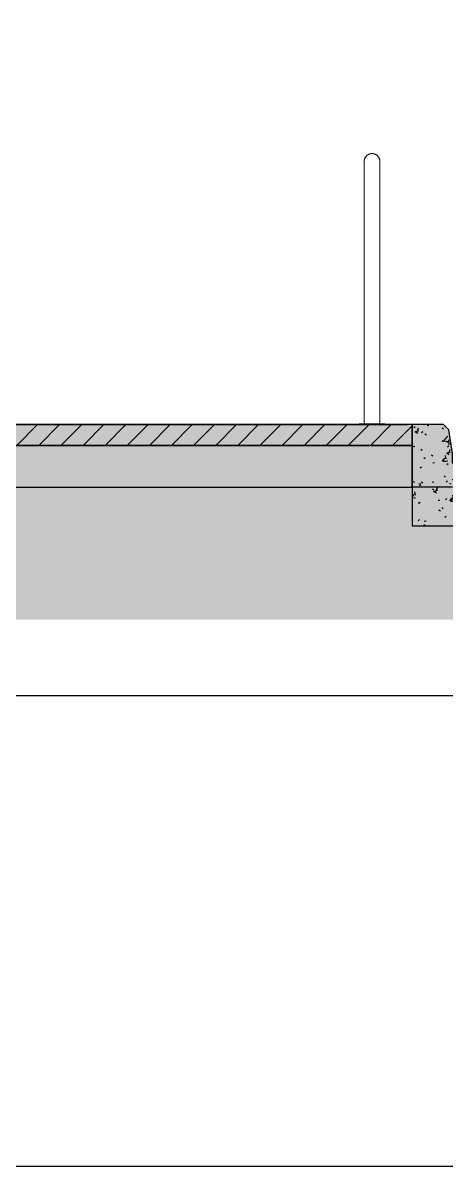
# Model space of a CAD drawing. Header units: millimetres. Extents: x -4391136 to -1798569, y -886572 to -291056.
# Drawn here: x -2351481 to -2349450, y -398298 to -392813 of the extents above; entities that cross this region are included whole.
import ezdxf

# ---------------------------------------------------------------- set-up
doc = ezdxf.new("R2010")
doc.units = ezdxf.units.MM
doc.set_wipeout_variables(frame=1)
for name, color, linetype in [('000 - CONCRETE_COL_CUT_COLOR_1', 7, 'Continuous'), ('000 - CONCRETE_COL_CUT_COLOR_3', 7, 'Continuous'), ('000 - CONCRETE_COL_CUT_COLOR_5', 7, 'Continuous'), ('000 - CONCRETE_COL_HATCH_', 7, 'Continuous'), ('000 - CONCRETE_COL_WIPEOUT_', 7, 'Continuous'), ('000 - CONCRETE_EX_BUILDING_MAIN_COLOR_1', 7, 'Continuous'), ('000 - D I M', 7, 'Continuous'), ('_PP-Dim', 7, 'Continuous')]:
    doc.layers.add(name, color=color, linetype=linetype)
doc.styles.add('FAMELINE_FOR_CKST', font='arial.ttf')
doc.dimstyles.new('FAMELINE-CKST_E-E', dxfattribs={"dimtxt": 0.3, "dimasz": 0.15, "dimexe": 0.1, "dimexo": 0.1, "dimgap": 0.05, "dimtad": 1, "dimzin": 0, "dimdsep": 46, "dimtxsty": 'FAMELINE_FOR_CKST', "dimblk": 'OBLIQUE', "dimblk1": 'OBLIQUE', "dimblk2": 'OBLIQUE', "dimsah": 1, "dimcen": 0.1, "dimdle": 0.1, "dimclrd": 7, "dimclre": 7, "dimclrt": 7, "dimadec": 0, "dimazin": 0, "dimtfac": 1, "dimtix": 1, "dimtmove": 2, "dimatfit": 3, "dimfxl": 1, "dimtolj": 1, "dimtzin": 0, "dimlwd": -1, "dimlwe": -1, "dimarcsym": 0})
pattern_1 = [(50, (-495080.16, 6e-11), (182.18467, -15.939086), [19.05, -209.55]), (355, (-495080.16, 6e-11), (-35.24243, 191.05661), [15.24, -167.64]), (100.451, (-495064.98, -1.33), (146.9425, 175.11669), [16.19, -178.09]), (46.184, (-495080.16, 50.8), (271.07889, -42.04327), [28.575, -314.325]), (96.636, (-495057.57, 47.3), (237.40251, 247.42721), [24.285, -267.135]), (351.184, (-495080.16, 50.8), (237.4046, 247.42512), [22.86, -251.46]), (21, (-495054.76, 38.1), (151.61488, -102.26552), [19.05, -209.55]), (326, (-495054.76, 38.1), (61.80236, 184.18774), [15.24, -167.64]), (71.451, (-495042.13, 29.58), (213.41706, 81.92137), [16.19, -178.09]), (37.5, (-495080.16, 6e-11), (3.088323, 84.555076), [8.382, -157.226, 8.382, -161.798, -168.275]), (37.5, (-495080.16, 6e-11), (3.088323, 84.555076), [-335.788, 8.382, -159.893]), (7.5, (-495080.16, 6e-11), (66.819438, 100.180747), [8.382, -88.646, 8.382, -153.416, -64.135]), (7.5, (-495080.16, 6e-11), (66.819438, 100.180747), [-258.826, 8.382, -55.753]), (327.5, (-495136.805, 6e-11), (135.590488, -5.728913), [8.382, -55.118, 8.382, -189.738, -262.89]), (327.5, (-495136.805, 6e-11), (135.590488, -5.728913), [-261.62, 8.382, -254.508]), (317.5, (-495162.2, 6e-11), (148.128886, 25.42676), [8.382, -74.168, 8.382, -123.19, -186.69]), (317.5, (-495162.2, 6e-11), (148.128886, 25.42676), [-214.122, 8.382, -178.308])]

# ---------------------------------------------------------------- blocks, each defined once
blk = doc.blocks.new('_Oblique')
at = {"color": 7, "linetype": 'ByBlock', "lineweight": -2}
blk.add_line((-0.5, -0.5), (0.5, 0.5), dxfattribs=at)
blk = doc.blocks.new('*D2476')
at = {"layer": '000 - D I M', "color": 7, "transparency": 16777216}
for p, q in [((0, 100020), (0, 99738.7)), ((26525, 100020), (26525, 99738.7)), ((26575, 99788.7), (-50, 99788.7))]:
    blk.add_line(p, q, dxfattribs=at)
at = {"layer": 'Defpoints', "color": 7, "transparency": 16777216}
for p in [(0, 100070), (26525, 100070), (0, 99788.7)]:
    blk.add_point(p, dxfattribs=at)
at = {"layer": '000 - D I M', "color": 7, "transparency": 16777216, "xscale": 75, "yscale": 75, "zscale": 75, "rotation": 180}
blk.add_blockref('_Oblique', (0, 99788.7), dxfattribs=at)
at = {"layer": '000 - D I M', "color": 7, "transparency": 16777216, "xscale": 75, "yscale": 75, "zscale": 75}
blk.add_blockref('_Oblique', (26525, 99788.7), dxfattribs=at)
at = {"layer": '000 - D I M', "color": 7, "transparency": 16777216, "insert": (13262.5, 99890.3), "char_height": 150, "attachment_point": 5, "style": 'FAMELINE_FOR_CKST'}
blk.add_mtext('\\A1;2652500', dxfattribs=at)
blk = doc.blocks.new('*U1826')
at = {"layer": '000 - CONCRETE_COL_HATCH_'}
h = blk.add_hatch(dxfattribs=at)
h.set_pattern_fill('EARTH', scale=0.5, angle=45)
h.set_pattern_definition([(45, (-51429.9847, -845959.6076), (0, 4.49012806), [3.175, -3.175]), (45, (-51430.8266, -845958.7657), (0, 4.49012806), [3.175, -3.175]), (45, (-51431.6685, -845957.9238), (0, 4.49012806), [3.175, -3.175]), (135, (-51431.6685, -845957.3625), (-4.49012806, 0), [3.175, -3.175]), (135, (-51430.8266, -845956.5206), (-4.49012806, 0), [3.175, -3.175]), (135, (-51429.9847, -845955.6787), (-4.49012806, 0), [3.175, -3.175])])
h.paths.add_polyline_path([(0, 0), (11704.1, 0), (11704.1, 451.2), (9960.4, 451.2), (9960.4, 636.2), (-2223.8, 636.2), (-15483.5, 786.2), (-19506.8, 786.2), (-19506.8, 0), (-975.3, 0)])
blk = doc.blocks.new('Railing - MRT Type A-19382752-ENTRANCE 2 - ENLARGE ELEVATION 4')
at = {"layer": '000 - CONCRETE_EX_BUILDING_MAIN_COLOR_1', "color": 7, "lineweight": 9}
for p, q in [((522011.4, 101093.2), (522036.5, 101093.2)), ((522036.5, 101093.2), (522011.4, 101093.2)), ((522011.4, 101093.2), (522011.4, 101090)), ((522011.4, 101090), (522011.4, 101093.2)), ((522011.4, 101093.2), (522036.5, 101093.2)), ((522036.5, 101093.2), (522011.4, 101093.2)), ((522011.4, 101093.2), (522011.4, 101090)), ((522011.4, 101090), (522011.4, 101093.2)), ((522011.4, 101090), (522136.4, 101090)), ((522136.4, 101090), (522011.4, 101090)), ((522011.4, 101090), (522136.4, 101090)), ((522136.4, 101090), (522011.4, 101090)), ((522073.9, 101090), (522073.9, 101090)), ((522073.9, 101090), (522073.9, 101090)), ((522073.9, 101090), (522073.9, 101090)), ((522073.9, 101090), (522073.9, 101090)), ((522111.4, 101093.2), (522136.4, 101093.2)), ((522136.4, 101093.2), (522111.4, 101093.2)), ((522111.4, 101093.2), (522136.4, 101093.2)), ((522136.4, 101093.2), (522111.4, 101093.2)), ((522136.4, 101093.2), (522136.4, 101090)), ((522136.4, 101093.2), (522136.4, 101090)), ((522136.4, 101090), (522136.4, 101093.2)), ((522136.4, 101090), (522136.4, 101093.2))]:
    blk.add_line(p, q, dxfattribs=at)
at = {"layer": '000 - CONCRETE_EX_BUILDING_MAIN_COLOR_1', "color": 7, "lineweight": 9, "flags": 128}
for points in [[(522036.4, 102352.5), (522036.5, 102354), (522036.6, 102355.5), (522036.7, 102357), (522036.9, 102358.5), (522037.2, 102360), (522037.5, 102361.4), (522037.9, 102362.9), (522038.4, 102364.3), (522038.9, 102365.7), (522039.4, 102367.1), (522040, 102368.5), (522040.7, 102369.8), (522041.4, 102371.1), (522042.2, 102372.4), (522043, 102373.7), (522043.9, 102374.9), (522044.8, 102376.1), (522045.8, 102377.2), (522046.8, 102378.3), (522047.8, 102379.4), (522048.9, 102380.4), (522050.1, 102381.4), (522051.2, 102382.3), (522052.4, 102383.2), (522053.7, 102384.1), (522055, 102384.8), (522056.3, 102385.6), (522057.6, 102386.3), (522059, 102386.9), (522060.4, 102387.5), (522061.8, 102388), (522063.2, 102388.4), (522064.6, 102388.8), (522066.1, 102389.2), (522067.6, 102389.5), (522069.1, 102389.7), (522070.5, 102389.8), (522072, 102390), (522073.5, 102390)], [(522036.4, 102351.4), (522036.4, 102350.8), (522036.4, 102350), (522036.4, 102349.2)], [(522036.4, 102349.8), (522036.4, 102350.6), (522036.4, 102351.2)], [(522036.4, 102349.1), (522036.4, 102348.1), (522036.4, 102346.9), (522036.4, 102345.6), (522036.4, 102344.2), (522036.4, 102342.6), (522036.4, 102340.9), (522036.4, 102339.1), (522036.4, 102337.2), (522036.4, 102335.2), (522036.4, 102333), (522036.4, 102330.8), (522036.4, 102328.4), (522036.4, 102326), (522036.4, 102323.4), (522036.4, 102320.8), (522036.4, 102318), (522036.4, 102315.2), (522036.4, 102312.3), (522036.4, 102309.3), (522036.4, 102306.2), (522036.4, 102303.1), (522036.4, 102299.9), (522036.4, 102296.7), (522036.4, 102293.4), (522036.4, 102290.1), (522036.4, 102286.7), (522036.4, 102283.3), (522036.4, 102279.9), (522036.4, 102276.4), (522036.4, 102272.9), (522036.4, 102269.4), (522036.4, 102265.9), (522036.4, 102265)], [(522036.4, 102265), (522036.4, 102268.5), (522036.4, 102272), (522036.4, 102275.5), (522036.4, 102278.9), (522036.4, 102282.4), (522036.4, 102285.8), (522036.4, 102289.2), (522036.4, 102292.5), (522036.4, 102295.8), (522036.4, 102299.1), (522036.4, 102302.3), (522036.4, 102305.4), (522036.4, 102308.5), (522036.4, 102311.5), (522036.4, 102314.4), (522036.4, 102317.3), (522036.4, 102320), (522036.4, 102322.7), (522036.4, 102325.3), (522036.4, 102327.8), (522036.4, 102330.2), (522036.4, 102332.4), (522036.4, 102334.6), (522036.4, 102336.7), (522036.4, 102338.6), (522036.4, 102340.5), (522036.4, 102342.2), (522036.4, 102343.8), (522036.4, 102345.2), (522036.4, 102346.6), (522036.4, 102347.8), (522036.4, 102348.8)], [(522073.9, 102390), (522075.4, 102390), (522076.9, 102389.9), (522078.4, 102389.7), (522079.9, 102389.5), (522081.4, 102389.3), (522082.9, 102388.9), (522084.3, 102388.5), (522085.7, 102388.1), (522087.2, 102387.6), (522088.5, 102387), (522089.9, 102386.4), (522091.3, 102385.8), (522092.6, 102385), (522093.9, 102384.3), (522095.1, 102383.5), (522096.3, 102382.6), (522097.5, 102381.7), (522098.7, 102380.7), (522099.8, 102379.7), (522100.8, 102378.6), (522101.9, 102377.5), (522102.8, 102376.4), (522103.8, 102375.2), (522104.7, 102374), (522105.5, 102372.8), (522106.3, 102371.5), (522107, 102370.2), (522107.7, 102368.8), (522108.3, 102367.5), (522108.9, 102366.1), (522109.4, 102364.7), (522109.9, 102363.3), (522110.3, 102361.8), (522110.6, 102360.3), (522110.9, 102358.9), (522111.1, 102357.4), (522111.3, 102355.9), (522111.4, 102354.4), (522111.4, 102352.9)], [(522111.4, 102351.4), (522111.4, 102350.8), (522111.4, 102350), (522111.4, 102349.2)], [(522111.4, 102349.8), (522111.4, 102350.6), (522111.4, 102351.2)], [(522111.4, 102349.1), (522111.4, 102348.1), (522111.4, 102346.9), (522111.4, 102345.6), (522111.4, 102344.2), (522111.4, 102342.6), (522111.4, 102340.9), (522111.4, 102339.1), (522111.4, 102337.2), (522111.4, 102335.2), (522111.4, 102333), (522111.4, 102330.8), (522111.4, 102328.4), (522111.4, 102326), (522111.4, 102323.4), (522111.4, 102320.8), (522111.4, 102318), (522111.4, 102315.2), (522111.4, 102312.3), (522111.4, 102309.3), (522111.4, 102306.2), (522111.4, 102303.1), (522111.4, 102299.9), (522111.4, 102296.7), (522111.4, 102293.4), (522111.4, 102290.1), (522111.4, 102286.7), (522111.4, 102283.3), (522111.4, 102279.9), (522111.4, 102276.4), (522111.4, 102272.9), (522111.4, 102269.4), (522111.4, 102265.9), (522111.4, 102265)], [(522111.4, 102265), (522111.4, 102268.5), (522111.4, 102272), (522111.4, 102275.5), (522111.4, 102278.9), (522111.4, 102282.4), (522111.4, 102285.8), (522111.4, 102289.2), (522111.4, 102292.5), (522111.4, 102295.8), (522111.4, 102299.1), (522111.4, 102302.3), (522111.4, 102305.4), (522111.4, 102308.5), (522111.4, 102311.5), (522111.4, 102314.4), (522111.4, 102317.3), (522111.4, 102320), (522111.4, 102322.7), (522111.4, 102325.3), (522111.4, 102327.8), (522111.4, 102330.2), (522111.4, 102332.4), (522111.4, 102334.6), (522111.4, 102336.7), (522111.4, 102338.6), (522111.4, 102340.5), (522111.4, 102342.2), (522111.4, 102343.8), (522111.4, 102345.2), (522111.4, 102346.6), (522111.4, 102347.8), (522111.4, 102348.8)]]:
    blk.add_lwpolyline(points, dxfattribs=at)
blk = doc.blocks.new('Railing - 2800 _L_-19382750-ENTRANCE 2 - ENLARGE ELEVATION 4')
at = {"layer": '000 - CONCRETE_EX_BUILDING_MAIN_COLOR_1', "color": 7, "lineweight": 9}
for p, q in [((522011.4, 101093.2), (522036.5, 101093.2)), ((522036.5, 101093.2), (522011.4, 101093.2)), ((522011.4, 101093.2), (522011.4, 101090)), ((522011.4, 101090), (522011.4, 101093.2)), ((522011.4, 101093.2), (522036.5, 101093.2)), ((522036.5, 101093.2), (522011.4, 101093.2)), ((522011.4, 101093.2), (522011.4, 101090)), ((522011.4, 101090), (522011.4, 101093.2)), ((522011.4, 101090), (522136.4, 101090)), ((522136.4, 101090), (522011.4, 101090)), ((522011.4, 101090), (522136.4, 101090)), ((522136.4, 101090), (522011.4, 101090)), ((522073.9, 101090), (522073.9, 101090)), ((522073.9, 101090), (522073.9, 101090)), ((522073.9, 101090), (522073.9, 101090)), ((522073.9, 101090), (522073.9, 101090)), ((522111.4, 101093.2), (522136.4, 101093.2)), ((522136.4, 101093.2), (522111.4, 101093.2)), ((522111.4, 101093.2), (522136.4, 101093.2)), ((522136.4, 101093.2), (522111.4, 101093.2)), ((522136.4, 101093.2), (522136.4, 101090)), ((522136.4, 101093.2), (522136.4, 101090)), ((522136.4, 101090), (522136.4, 101093.2)), ((522136.4, 101090), (522136.4, 101093.2))]:
    blk.add_line(p, q, dxfattribs=at)
at = {"layer": '000 - CONCRETE_EX_BUILDING_MAIN_COLOR_1', "color": 7, "lineweight": 9, "flags": 128}
for points in [[(522036.4, 102352.5), (522036.5, 102354), (522036.6, 102355.5), (522036.7, 102357), (522036.9, 102358.5), (522037.2, 102360), (522037.5, 102361.4), (522037.9, 102362.9), (522038.4, 102364.3), (522038.9, 102365.7), (522039.4, 102367.1), (522040, 102368.5), (522040.7, 102369.8), (522041.4, 102371.1), (522042.2, 102372.4), (522043, 102373.7), (522043.9, 102374.9), (522044.8, 102376.1), (522045.8, 102377.2), (522046.8, 102378.3), (522047.8, 102379.4), (522048.9, 102380.4), (522050.1, 102381.4), (522051.2, 102382.3), (522052.4, 102383.2), (522053.7, 102384.1), (522055, 102384.8), (522056.3, 102385.6), (522057.6, 102386.3), (522059, 102386.9), (522060.4, 102387.5), (522061.8, 102388), (522063.2, 102388.4), (522064.6, 102388.8), (522066.1, 102389.2), (522067.6, 102389.5), (522069.1, 102389.7), (522070.5, 102389.8), (522072, 102390), (522073.5, 102390)], [(522036.4, 102351.4), (522036.4, 102350.8), (522036.4, 102350), (522036.4, 102349.2)], [(522036.4, 102349.8), (522036.4, 102350.6), (522036.4, 102351.2)], [(522036.4, 102349.1), (522036.4, 102348.1), (522036.4, 102346.9), (522036.4, 102345.6), (522036.4, 102344.2), (522036.4, 102342.6), (522036.4, 102340.9), (522036.4, 102339.1), (522036.4, 102337.2), (522036.4, 102335.2), (522036.4, 102333), (522036.4, 102330.8), (522036.4, 102328.4), (522036.4, 102326), (522036.4, 102323.4), (522036.4, 102320.8), (522036.4, 102318), (522036.4, 102315.2), (522036.4, 102312.3), (522036.4, 102309.3), (522036.4, 102306.2), (522036.4, 102303.1), (522036.4, 102299.9), (522036.4, 102296.7), (522036.4, 102293.4), (522036.4, 102290.1), (522036.4, 102286.7), (522036.4, 102283.3), (522036.4, 102279.9), (522036.4, 102276.4), (522036.4, 102272.9), (522036.4, 102269.4), (522036.4, 102265.9), (522036.4, 102265)], [(522036.4, 102265), (522036.4, 102268.5), (522036.4, 102272), (522036.4, 102275.5), (522036.4, 102278.9), (522036.4, 102282.4), (522036.4, 102285.8), (522036.4, 102289.2), (522036.4, 102292.5), (522036.4, 102295.8), (522036.4, 102299.1), (522036.4, 102302.3), (522036.4, 102305.4), (522036.4, 102308.5), (522036.4, 102311.5), (522036.4, 102314.4), (522036.4, 102317.3), (522036.4, 102320), (522036.4, 102322.7), (522036.4, 102325.3), (522036.4, 102327.8), (522036.4, 102330.2), (522036.4, 102332.4), (522036.4, 102334.6), (522036.4, 102336.7), (522036.4, 102338.6), (522036.4, 102340.5), (522036.4, 102342.2), (522036.4, 102343.8), (522036.4, 102345.2), (522036.4, 102346.6), (522036.4, 102347.8), (522036.4, 102348.8)], [(522073.9, 102390), (522075.4, 102390), (522076.9, 102389.9), (522078.4, 102389.7), (522079.9, 102389.5), (522081.4, 102389.3), (522082.9, 102388.9), (522084.3, 102388.5), (522085.7, 102388.1), (522087.2, 102387.6), (522088.5, 102387), (522089.9, 102386.4), (522091.3, 102385.8), (522092.6, 102385), (522093.9, 102384.3), (522095.1, 102383.5), (522096.3, 102382.6), (522097.5, 102381.7), (522098.7, 102380.7), (522099.8, 102379.7), (522100.8, 102378.6), (522101.9, 102377.5), (522102.8, 102376.4), (522103.8, 102375.2), (522104.7, 102374), (522105.5, 102372.8), (522106.3, 102371.5), (522107, 102370.2), (522107.7, 102368.8), (522108.3, 102367.5), (522108.9, 102366.1), (522109.4, 102364.7), (522109.9, 102363.3), (522110.3, 102361.8), (522110.6, 102360.3), (522110.9, 102358.9), (522111.1, 102357.4), (522111.3, 102355.9), (522111.4, 102354.4), (522111.4, 102352.9)], [(522111.4, 102351.4), (522111.4, 102350.8), (522111.4, 102350), (522111.4, 102349.2)], [(522111.4, 102349.8), (522111.4, 102350.6), (522111.4, 102351.2)], [(522111.4, 102349.1), (522111.4, 102348.1), (522111.4, 102346.9), (522111.4, 102345.6), (522111.4, 102344.2), (522111.4, 102342.6), (522111.4, 102340.9), (522111.4, 102339.1), (522111.4, 102337.2), (522111.4, 102335.2), (522111.4, 102333), (522111.4, 102330.8), (522111.4, 102328.4), (522111.4, 102326), (522111.4, 102323.4), (522111.4, 102320.8), (522111.4, 102318), (522111.4, 102315.2), (522111.4, 102312.3), (522111.4, 102309.3), (522111.4, 102306.2), (522111.4, 102303.1), (522111.4, 102299.9), (522111.4, 102296.7), (522111.4, 102293.4), (522111.4, 102290.1), (522111.4, 102286.7), (522111.4, 102283.3), (522111.4, 102279.9), (522111.4, 102276.4), (522111.4, 102272.9), (522111.4, 102269.4), (522111.4, 102265.9), (522111.4, 102265)], [(522111.4, 102265), (522111.4, 102268.5), (522111.4, 102272), (522111.4, 102275.5), (522111.4, 102278.9), (522111.4, 102282.4), (522111.4, 102285.8), (522111.4, 102289.2), (522111.4, 102292.5), (522111.4, 102295.8), (522111.4, 102299.1), (522111.4, 102302.3), (522111.4, 102305.4), (522111.4, 102308.5), (522111.4, 102311.5), (522111.4, 102314.4), (522111.4, 102317.3), (522111.4, 102320), (522111.4, 102322.7), (522111.4, 102325.3), (522111.4, 102327.8), (522111.4, 102330.2), (522111.4, 102332.4), (522111.4, 102334.6), (522111.4, 102336.7), (522111.4, 102338.6), (522111.4, 102340.5), (522111.4, 102342.2), (522111.4, 102343.8), (522111.4, 102345.2), (522111.4, 102346.6), (522111.4, 102347.8), (522111.4, 102348.8)]]:
    blk.add_lwpolyline(points, dxfattribs=at)
blk = doc.blocks.new('Railing - 2800 _L_-V80-ENTRANCE 2 - ENLARGE ELEVATION 4')
at = {"layer": '000 - CONCRETE_EX_BUILDING_MAIN_COLOR_1', "color": 7, "lineweight": 9}
for p, q in [((522036.4, 102265), (522036.4, 101093.2)), ((522111.4, 101093.2), (522111.4, 102265)), ((522011.4, 101093.2), (522036.5, 101093.2)), ((522036.5, 101093.2), (522011.4, 101093.2)), ((522011.4, 101093.2), (522011.4, 101090)), ((522011.4, 101090), (522011.4, 101093.2)), ((522011.4, 101093.2), (522136.4, 101093.2)), ((522036.5, 101093.2), (522011.4, 101093.2)), ((522011.4, 101093.2), (522011.4, 101090)), ((522011.4, 101090), (522011.4, 101093.2)), ((522011.4, 101090), (522136.4, 101090)), ((522136.4, 101090), (522011.4, 101090)), ((522011.4, 101090), (522136.4, 101090)), ((522136.4, 101090), (522011.4, 101090)), ((522073.9, 101090), (522073.9, 101090)), ((522073.9, 101090), (522073.9, 101090)), ((522073.9, 101090), (522073.9, 101090)), ((522073.9, 101090), (522073.9, 101090)), ((522111.4, 101093.2), (522136.4, 101093.2)), ((522136.4, 101093.2), (522111.4, 101093.2)), ((522136.4, 101093.2), (522111.4, 101093.2)), ((522136.4, 101093.2), (522136.4, 101090)), ((522136.4, 101093.2), (522136.4, 101090)), ((522136.4, 101090), (522136.4, 101093.2)), ((522136.4, 101090), (522136.4, 101093.2))]:
    blk.add_line(p, q, dxfattribs=at)
at = {"layer": '000 - CONCRETE_EX_BUILDING_MAIN_COLOR_1', "color": 7, "lineweight": 9, "flags": 128}
for points in [[(522036.4, 102352.5), (522036.5, 102354), (522036.6, 102355.5), (522036.7, 102357), (522036.9, 102358.5), (522037.2, 102360), (522037.5, 102361.4), (522037.9, 102362.9), (522038.4, 102364.3), (522038.9, 102365.7), (522039.4, 102367.1), (522040, 102368.5), (522040.7, 102369.8), (522041.4, 102371.1), (522042.2, 102372.4), (522043, 102373.7), (522043.9, 102374.9), (522044.8, 102376.1), (522045.8, 102377.2), (522046.8, 102378.3), (522047.8, 102379.4), (522048.9, 102380.4), (522050.1, 102381.4), (522051.2, 102382.3), (522052.4, 102383.2), (522053.7, 102384.1), (522055, 102384.8), (522056.3, 102385.6), (522057.6, 102386.3), (522059, 102386.9), (522060.4, 102387.5), (522061.8, 102388), (522063.2, 102388.4), (522064.6, 102388.8), (522066.1, 102389.2), (522067.6, 102389.5), (522069.1, 102389.7), (522070.5, 102389.8), (522072, 102390), (522073.5, 102390)], [(522036.4, 102352.5), (522036.4, 102352.4), (522036.4, 102352.2), (522036.4, 102351.9), (522036.4, 102351.4), (522036.4, 102350.8), (522036.4, 102350), (522036.4, 102349.1), (522036.4, 102348.1), (522036.4, 102346.9), (522036.4, 102345.6), (522036.4, 102344.2), (522036.4, 102342.6), (522036.4, 102340.9), (522036.4, 102339.1), (522036.4, 102337.2), (522036.4, 102335.2), (522036.4, 102333), (522036.4, 102330.8), (522036.4, 102328.4), (522036.4, 102326), (522036.4, 102323.4), (522036.4, 102320.8), (522036.4, 102318), (522036.4, 102315.2), (522036.4, 102312.3), (522036.4, 102309.3), (522036.4, 102306.2), (522036.4, 102303.1), (522036.4, 102299.9), (522036.4, 102296.7), (522036.4, 102293.4), (522036.4, 102290.1), (522036.4, 102286.7), (522036.4, 102283.3), (522036.4, 102279.9), (522036.4, 102276.4), (522036.4, 102272.9), (522036.4, 102269.4), (522036.4, 102265.9), (522036.4, 102265)], [(522036.4, 102265), (522036.4, 102268.5), (522036.4, 102272), (522036.4, 102275.5), (522036.4, 102278.9), (522036.4, 102282.4), (522036.4, 102285.8), (522036.4, 102289.2), (522036.4, 102292.5), (522036.4, 102295.8), (522036.4, 102299.1), (522036.4, 102302.3), (522036.4, 102305.4), (522036.4, 102308.5), (522036.4, 102311.5), (522036.4, 102314.4), (522036.4, 102317.3), (522036.4, 102320), (522036.4, 102322.7), (522036.4, 102325.3), (522036.4, 102327.8), (522036.4, 102330.2), (522036.4, 102332.4), (522036.4, 102334.6), (522036.4, 102336.7), (522036.4, 102338.6), (522036.4, 102340.5), (522036.4, 102342.2), (522036.4, 102343.8), (522036.4, 102345.2), (522036.4, 102346.6), (522036.4, 102347.8), (522036.4, 102348.8), (522036.4, 102349.8), (522036.4, 102350.6), (522036.4, 102351.2)], [(522073.9, 102390), (522075.4, 102390), (522076.9, 102389.9), (522078.4, 102389.7), (522079.9, 102389.5), (522081.4, 102389.3), (522082.9, 102388.9), (522084.3, 102388.5), (522085.7, 102388.1), (522087.2, 102387.6), (522088.5, 102387), (522089.9, 102386.4), (522091.3, 102385.8), (522092.6, 102385), (522093.9, 102384.3), (522095.1, 102383.5), (522096.3, 102382.6), (522097.5, 102381.7), (522098.7, 102380.7), (522099.8, 102379.7), (522100.8, 102378.6), (522101.9, 102377.5), (522102.8, 102376.4), (522103.8, 102375.2), (522104.7, 102374), (522105.5, 102372.8), (522106.3, 102371.5), (522107, 102370.2), (522107.7, 102368.8), (522108.3, 102367.5), (522108.9, 102366.1), (522109.4, 102364.7), (522109.9, 102363.3), (522110.3, 102361.8), (522110.6, 102360.3), (522110.9, 102358.9), (522111.1, 102357.4), (522111.3, 102355.9), (522111.4, 102354.4), (522111.4, 102352.9)], [(522111.4, 102265), (522111.4, 102268.5), (522111.4, 102272), (522111.4, 102275.5), (522111.4, 102278.9), (522111.4, 102282.4), (522111.4, 102285.8), (522111.4, 102289.2), (522111.4, 102292.5), (522111.4, 102295.8), (522111.4, 102299.1), (522111.4, 102302.3), (522111.4, 102305.4), (522111.4, 102308.5), (522111.4, 102311.5), (522111.4, 102314.4), (522111.4, 102317.3), (522111.4, 102320), (522111.4, 102322.7), (522111.4, 102325.3), (522111.4, 102327.8), (522111.4, 102330.2), (522111.4, 102332.4), (522111.4, 102334.6), (522111.4, 102336.7), (522111.4, 102338.6), (522111.4, 102340.5), (522111.4, 102342.2), (522111.4, 102343.8), (522111.4, 102345.2), (522111.4, 102346.6), (522111.4, 102347.8), (522111.4, 102348.8), (522111.4, 102349.8), (522111.4, 102350.6), (522111.4, 102351.2), (522111.4, 102351.8), (522111.4, 102352.1), (522111.4, 102352.4), (522111.4, 102352.5), (522111.4, 102352.5)], [(522111.4, 102351.4), (522111.4, 102350.8), (522111.4, 102350), (522111.4, 102349.2)], [(522111.4, 102349.1), (522111.4, 102348.1), (522111.4, 102346.9), (522111.4, 102345.6), (522111.4, 102344.2), (522111.4, 102342.6), (522111.4, 102340.9), (522111.4, 102339.1), (522111.4, 102337.2), (522111.4, 102335.2), (522111.4, 102333), (522111.4, 102330.8), (522111.4, 102328.4), (522111.4, 102326), (522111.4, 102323.4), (522111.4, 102320.8), (522111.4, 102318), (522111.4, 102315.2), (522111.4, 102312.3), (522111.4, 102309.3), (522111.4, 102306.2), (522111.4, 102303.1), (522111.4, 102299.9), (522111.4, 102296.7), (522111.4, 102293.4), (522111.4, 102290.1), (522111.4, 102286.7), (522111.4, 102283.3), (522111.4, 102279.9), (522111.4, 102276.4), (522111.4, 102272.9), (522111.4, 102269.4), (522111.4, 102265.9), (522111.4, 102265)]]:
    blk.add_lwpolyline(points, dxfattribs=at)
blk = doc.blocks.new('Railing - Railing-19382771-ENTRANCE 2 - ENLARGE ELEVATION 4')
at = {"color": 7}
for name in ['Railing - MRT Type A-19382752-ENTRANCE 2 - ENLARGE ELEVATION 4', 'Railing - 2800 _L_-19382750-ENTRANCE 2 - ENLARGE ELEVATION 4', 'Railing - 2800 _L_-V80-ENTRANCE 2 - ENLARGE ELEVATION 4']:
    blk.add_blockref(name, (0, 0), dxfattribs=at)
blk = doc.blocks.new('*U1830')
at = {"layer": '000 - CONCRETE_COL_HATCH_'}
h = blk.add_hatch(dxfattribs=at)
h.set_pattern_fill('AR-CONC', scale=0.04)
h.set_pattern_definition([(50, (443180.158, -852880.392), (7.28738676, -0.63756342), [0.762, -8.382]), (355, (443180.158, -852880.392), (-1.409736857, 7.64227381), [0.6096, -6.705623367]), (100.4514447, (443180.765, -852880.445), (5.877649884, 7.004710076), [0.64760035, -7.123609784]), (46.1842, (443180.158, -852878.36), (10.843161636, -1.68169312), [1.143, -12.573]), (96.6355576, (443181.061, -852878.5), (9.49616536, 9.89704498), [0.97140093, -10.68542433]), (351.1841512, (443180.158, -852878.36), (9.49616536, 9.89704498), [0.91439868, -10.05838928]), (21, (443181.174, -852878.868), (6.06457565, -4.090607927), [0.762, -8.382]), (326, (443181.174, -852878.868), (2.472081134, 7.367518645), [0.6096, -6.7056]), (71.451445, (443181.679, -852879.209), (8.53665677, 3.276910755), [0.64760035, -7.123597504]), (37.5, (443180.1578, -852880.392), (0.12354413, 3.382201555), [0, -6.62432, 0, -6.8072, 0, -6.731]), (7.5, (443180.1578, -852880.392), (2.6727865, 4.007222993), [0, -3.88112, 0, -6.47192, 0, -2.5654]), (327.5, (443177.892, -852880.392), (5.423623807, -0.22914976), [0, -2.54, 0, -7.9248, 0, -10.5156]), (317.5, (443176.876, -852880.392), (5.925167255, 1.017059641), [0, -3.302, 0, -5.26288, 0, -7.4676])])
h.paths.add_polyline_path([(0, 0), (0, 400), (-300, 400), (-300, 0), (-350, 0), (-350, -200), (2596.4, -200), (15860, -350), (28014.9, -350), (28014.9, -535), (29758.5, -535), (29758.5, -335), (28214.9, -335), (28214.9, -235), (28207.6, -235), (28207.6, -188.6), (28189.9, -75), (28164.9, -50), (28014.9, -50), (28014.9, -150), (15830.7, -150), (2571, 0)])
at = {"layer": '000 - CONCRETE_COL_CUT_COLOR_1', "color": 7, "lineweight": -2}
blk.add_lwpolyline([(2596.4, -200), (15860, -350), (28014.9, -350), (28014.9, -535), (29758.5, -535), (29758.5, -335), (28214.9, -335), (28214.9, -235), (28207.6, -235), (28207.6, -188.6), (28189.9, -75), (28164.9, -50), (28014.9, -50), (28014.9, -150), (15830.7, -150), (2571, 0)], dxfattribs=at)
blk = doc.blocks.new('*U1934')
at = {"layer": '000 - CONCRETE_COL_HATCH_'}
h = blk.add_hatch(dxfattribs=at)
h.set_pattern_fill('ANSI31', scale=0.25)
h.set_pattern_definition([(45, (119004.402, -846056.8266), (-0.5612660076, 0.5612660076), [])])
h.paths.add_polyline_path([(0, 0), (2597, 0), (15860, -150), (28014.9, -150), (28014.9, -50), (26114.9, -50), (15831.8, -50), (2571, 100), (0, 100)])
at = {"layer": '000 - CONCRETE_COL_CUT_COLOR_1', "color": 7}
blk.add_lwpolyline([(2597, 0), (15860, -150), (28014.9, -150), (28014.9, -50), (26114.9, -50), (15831.8, -50), (2571, 100)], dxfattribs=at)
blk = doc.blocks.new('W-1-PP17-ENT2_REV00_20260527-170750_ELEVATION_4_EX')
at = {"layer": '000 - CONCRETE_EX_BUILDING_MAIN_COLOR_1', "lineweight": 9}
h = blk.add_hatch(dxfattribs=at)
h.set_pattern_fill('FP_8', style=0, pattern_type=2)
h.set_pattern_definition([(45, (-495080.16, 6e-11), (-53.033009, 53.033009), [])])
h.paths.add_polyline_path([(23717.9, 100990), (25617.9, 100990), (25617.9, 101090), (23717.9, 101090), (23717.9, 101005.6)])
at = {"layer": '000 - CONCRETE_EX_BUILDING_MAIN_COLOR_1', "color": 7}
for p, q in [((25617.9, 101090), (13435.5, 101090)), ((23688.4, 101090), (25586.2, 101090)), ((25586.2, 101090), (25578.6, 101090)), ((25578.6, 101090), (25586.2, 101090)), ((25617.9, 100990), (25617.9, 101090)), ((25768, 101090), (25617.9, 101090)), ((13434.9, 100990), (25617.9, 100990)), ((25617.9, 100990), (13434.9, 100990)), ((25596.7, 100990), (23696.7, 100990))]:
    blk.add_line(p, q, dxfattribs=at)
at = {"layer": '000 - CONCRETE_EX_BUILDING_MAIN_COLOR_1', "color": 7, "lineweight": 35}
blk.add_line((25596.7, 101090), (23696.7, 101090), dxfattribs=at)
at = {"color": 7}
blk.add_blockref('*U1826', (15657.5, 100153.8), dxfattribs=at)
at = {"layer": '000 - CONCRETE_EX_BUILDING_MAIN_COLOR_1', "color": 7}
blk.add_blockref('Railing - Railing-19382771-ENTRANCE 2 - ENLARGE ELEVATION 4', (-496648.9, 0), dxfattribs=at)
at = {"layer": '000 - CONCRETE_EX_BUILDING_MAIN_COLOR_1', "lineweight": 25}
h = blk.add_hatch(dxfattribs=at)
h.set_pattern_fill('FP_9', style=0, pattern_type=2)
h.set_pattern_definition(pattern_1)
h.paths.add_polyline_path([(15413.7, 100790), (25617.9, 100790), (25617.9, 100990), (13433.8, 100990), (174, 101140), (-2747, 101140), (-2747, 100940), (199.4, 100940), (13463, 100790), (15200, 100790)])
h = blk.add_hatch(dxfattribs=at)
h.set_pattern_fill('FP_9', style=0, pattern_type=2)
h.set_pattern_definition(pattern_1)
h.paths.add_polyline_path([(25617.9, 100791.4), (25810.7, 100791.4), (25810.7, 100951.4), (25792.9, 101065), (25768, 101090), (25617.9, 101090), (25617.9, 100805)])
h = blk.add_hatch(dxfattribs=at)
h.set_pattern_fill('FP_9', style=0, pattern_type=2)
h.set_pattern_definition(pattern_1)
h.paths.add_polyline_path([(25617.9, 100605), (27361.6, 100605), (27361.6, 100805), (25817.9, 100805), (25817.9, 100905), (25810.7, 100905), (25810.7, 100791.4), (25617.9, 100791.4), (25617.9, 100759.4)])
at = {"layer": '000 - CONCRETE_EX_BUILDING_MAIN_COLOR_1', "color": 7}
for p, q in [((25617.9, 101090), (25617.9, 100791.4)), ((25617.9, 100790), (25617.9, 100990)), ((25617.9, 100905), (25617.9, 100605)), ((13433.8, 100790), (25617.9, 100790)), ((25617.9, 100791.4), (25810.7, 100791.4)), ((25617.9, 100605), (27361.6, 100605))]:
    blk.add_line(p, q, dxfattribs=at)
at = {"layer": '000 - CONCRETE_COL_CUT_COLOR_3', "color": 7}
blk.add_blockref('*U1934', (-2397, 101140), dxfattribs=at)
at = {"layer": '000 - CONCRETE_COL_CUT_COLOR_5', "color": 7}
blk.add_blockref('*U1830', (-2397, 101140), dxfattribs=at)
blk = doc.blocks.new('A$Cbc3bdfda')
at = {"layer": '_PP-Dim', "color": 7}
blk.add_lwpolyline([(0, -400), (775, -400), (775, 0), (0, 0)], close=True, dxfattribs=at)
blk = doc.blocks.new('W-1-PP17-ENT2_REV00_20260527-170750_ELEVATION_4_DIMS')
at = {"layer": '000 - D I M', "color": 7}
dim = blk.add_linear_dim(base=(0, 99788.75), p1=(26525, 100070), p2=(0, 100070), dimstyle='FAMELINE-CKST_E-E', override={"dimscale": 500, "dimdec": 0, "dimlfac": 100, "dimclrd": 7, "dimclre": 7, "dimclrt": 7}, dxfattribs=at)
dim.commit()
dim.dimension.update_dxf_attribs({"geometry": '*D2476', "text_midpoint": (13262.5, 99890.336)})

msp = doc.modelspace()

# ---------------------------------------------------------------- block references
at = {"layer": '_PP-Dim', "color": 7, "xscale": 50, "yscale": 50, "zscale": 50}
msp.add_blockref('A$Cbc3bdfda', (-2385030.6, -378297.9), dxfattribs=at)

# ---------------------------------------------------------------- next in the draw order: block references
at = {"color": 7}
msp.add_blockref('W-1-PP17-ENT2_REV00_20260527-170750_ELEVATION_4_EX', (-2375230.6, -495830.4), dxfattribs=at)

# ---------------------------------------------------------------- next in the draw order: block references
msp.add_blockref('W-1-PP17-ENT2_REV00_20260527-170750_ELEVATION_4_DIMS', (-2375230.6, -495830.4), dxfattribs=at)

doc.saveas('drawing.dxf')
